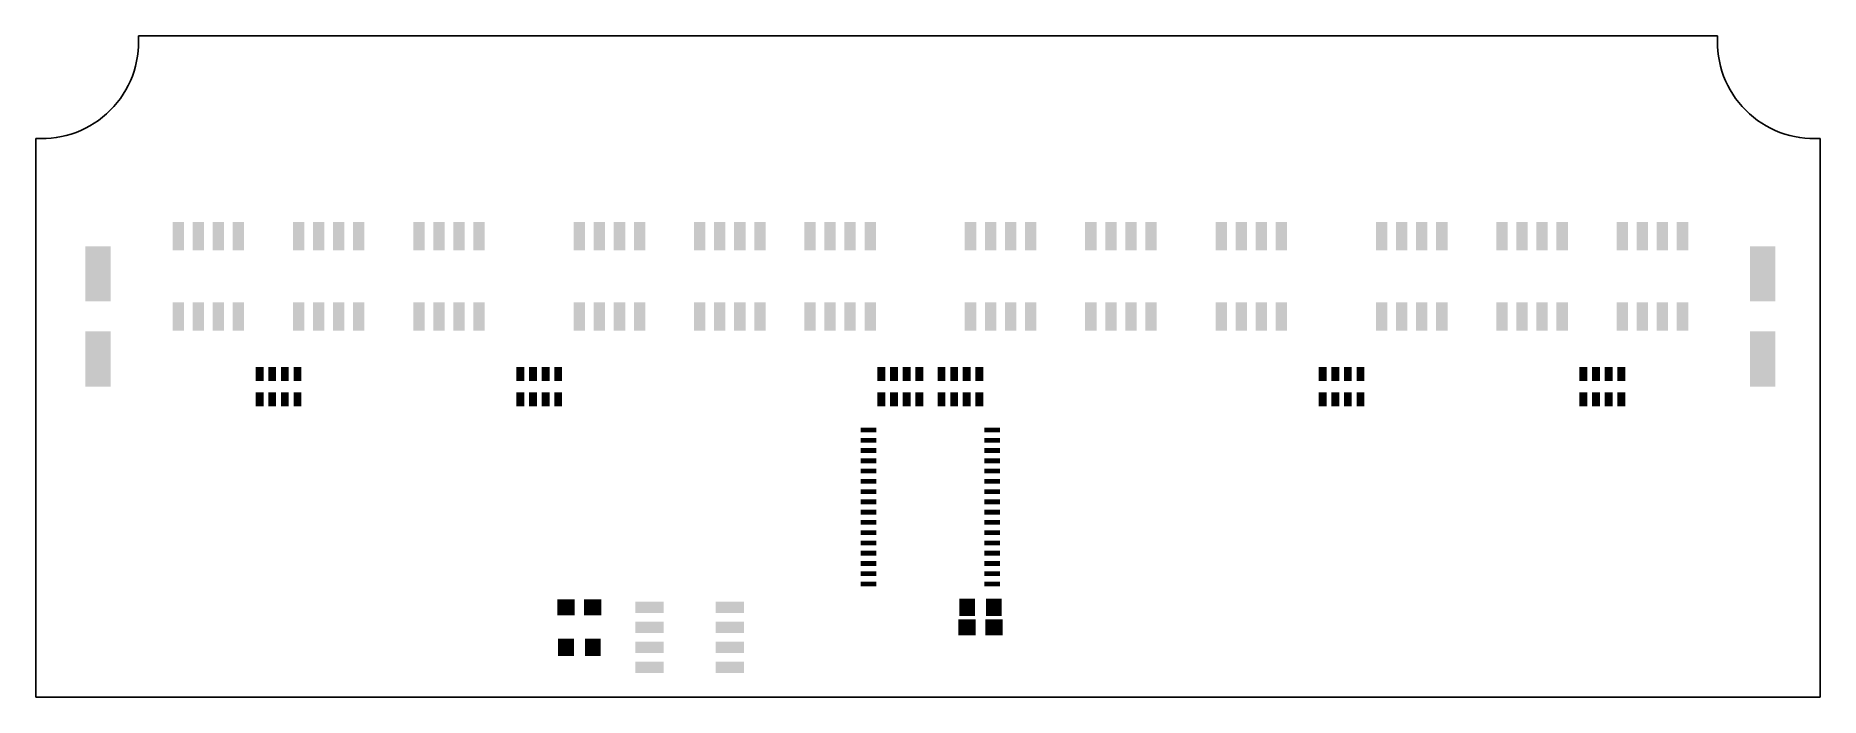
# Model space of a CAD drawing. Extents: x 0 to 113, y 0 to 42.
import ezdxf

# ---------------------------------------------------------------- set-up
doc = ezdxf.new("R2010")
doc.units = 0
doc.layers.add('31', color=253, linetype='CONTINUOUS')
doc.layers.add('50', color=253, linetype='CONTINUOUS')

# ---------------------------------------------------------------- blocks, each defined once
blk = doc.blocks.new('RECT')
blk.add_solid([(-0.5, -0.5), (0.5, -0.5), (-0.5, 0.5), (0.5, 0.5)])

msp = doc.modelspace()

# ---------------------------------------------------------------- linework, layer by layer
at = {"layer": '50'}
for p, q in [((6.365, 41.91), (106.365, 41.91)), ((-0.135, 0.015), (-0.135, 35.41)), ((112.865, 35.41), (112.865, 0.015)), ((112.865, 0.015), (-0.135, 0.015))]:
    msp.add_line(p, q, dxfattribs=at)
for centre, start, end in [((0.2712, 41.5038), 266.1859, 3.8141), ((112.4588, 41.5038), 176.1859, 273.8141)]:
    msp.add_arc(centre, 6.1073, start, end, dxfattribs=at)

# ---------------------------------------------------------------- block references
at = {"layer": '31'}
for p, xscale, yscale in [((8.89, 29.2132), 0.72, 1.78), ((10.16, 29.2132), 0.72, 1.78), ((11.43, 29.2132), 0.72, 1.78), ((12.7, 29.2132), 0.72, 1.78), ((16.51, 29.2132), 0.72, 1.78), ((17.78, 29.2132), 0.72, 1.78), ((19.05, 29.2132), 0.72, 1.78), ((20.32, 29.2132), 0.72, 1.78), ((24.13, 29.2132), 0.72, 1.78), ((25.4, 29.2132), 0.72, 1.78), ((26.67, 29.2132), 0.72, 1.78), ((27.94, 29.2132), 0.72, 1.78), ((34.29, 29.2132), 0.72, 1.78), ((35.56, 29.2132), 0.72, 1.78), ((36.83, 29.2132), 0.72, 1.78), ((38.1, 29.2132), 0.72, 1.78), ((41.91, 29.2132), 0.72, 1.78), ((43.18, 29.2132), 0.72, 1.78), ((44.45, 29.2132), 0.72, 1.78), ((45.72, 29.2132), 0.72, 1.78), ((48.895, 29.2132), 0.72, 1.78), ((50.165, 29.2132), 0.72, 1.78), ((51.435, 29.2132), 0.72, 1.78), ((52.705, 29.2132), 0.72, 1.78), ((59.055, 29.2132), 0.72, 1.78), ((60.325, 29.2132), 0.72, 1.78), ((61.595, 29.2132), 0.72, 1.78), ((62.865, 29.2132), 0.72, 1.78), ((66.675, 29.2132), 0.72, 1.78), ((67.945, 29.2132), 0.72, 1.78), ((69.215, 29.2132), 0.72, 1.78), ((70.485, 29.2132), 0.72, 1.78), ((74.93, 29.2132), 0.72, 1.78), ((76.2, 29.2132), 0.72, 1.78), ((77.47, 29.2132), 0.72, 1.78), ((78.74, 29.2132), 0.72, 1.78), ((85.09, 29.2132), 0.72, 1.78), ((86.36, 29.2132), 0.72, 1.78), ((87.63, 29.2132), 0.72, 1.78), ((88.9, 29.2132), 0.72, 1.78), ((92.71, 29.2132), 0.72, 1.78), ((93.98, 29.2132), 0.72, 1.78), ((95.25, 29.2132), 0.72, 1.78), ((96.52, 29.2132), 0.72, 1.78), ((100.33, 29.2132), 0.72, 1.78), ((101.6, 29.2132), 0.72, 1.78), ((102.87, 29.2132), 0.72, 1.78), ((104.14, 29.2132), 0.72, 1.78), ((8.89, 24.1268), 0.72, 1.78), ((10.16, 24.1268), 0.72, 1.78), ((11.43, 24.1268), 0.72, 1.78), ((12.7, 24.1268), 0.72, 1.78), ((16.51, 24.1268), 0.72, 1.78), ((17.78, 24.1268), 0.72, 1.78), ((19.05, 24.1268), 0.72, 1.78), ((20.32, 24.1268), 0.72, 1.78), ((24.13, 24.1268), 0.72, 1.78), ((25.4, 24.1268), 0.72, 1.78), ((26.67, 24.1268), 0.72, 1.78), ((27.94, 24.1268), 0.72, 1.78), ((34.29, 24.1268), 0.72, 1.78), ((35.56, 24.1268), 0.72, 1.78), ((36.83, 24.1268), 0.72, 1.78), ((38.1, 24.1268), 0.72, 1.78), ((41.91, 24.1268), 0.72, 1.78), ((43.18, 24.1268), 0.72, 1.78), ((44.45, 24.1268), 0.72, 1.78), ((45.72, 24.1268), 0.72, 1.78), ((48.895, 24.1268), 0.72, 1.78), ((50.165, 24.1268), 0.72, 1.78), ((51.435, 24.1268), 0.72, 1.78), ((52.705, 24.1268), 0.72, 1.78), ((59.055, 24.1268), 0.72, 1.78), ((60.325, 24.1268), 0.72, 1.78), ((61.595, 24.1268), 0.72, 1.78), ((62.865, 24.1268), 0.72, 1.78), ((66.675, 24.1268), 0.72, 1.78), ((67.945, 24.1268), 0.72, 1.78), ((69.215, 24.1268), 0.72, 1.78), ((70.485, 24.1268), 0.72, 1.78), ((74.93, 24.1268), 0.72, 1.78), ((76.2, 24.1268), 0.72, 1.78), ((77.47, 24.1268), 0.72, 1.78), ((78.74, 24.1268), 0.72, 1.78), ((85.09, 24.1268), 0.72, 1.78), ((86.36, 24.1268), 0.72, 1.78), ((87.63, 24.1268), 0.72, 1.78), ((88.9, 24.1268), 0.72, 1.78), ((92.71, 24.1268), 0.72, 1.78), ((93.98, 24.1268), 0.72, 1.78), ((95.25, 24.1268), 0.72, 1.78), ((96.52, 24.1268), 0.72, 1.78), ((100.33, 24.1268), 0.72, 1.78), ((101.6, 24.1268), 0.72, 1.78), ((102.87, 24.1268), 0.72, 1.78), ((104.14, 24.1268), 0.72, 1.78), ((53.41, 20.485), 0.5, 0.9), ((54.21, 20.485), 0.5, 0.9), ((55.01, 20.485), 0.5, 0.9), ((55.81, 20.485), 0.5, 0.9), ((57.22, 20.485), 0.5, 0.9), ((58.02, 20.485), 0.5, 0.9), ((58.82, 20.485), 0.5, 0.9), ((59.62, 20.485), 0.5, 0.9), ((53.41, 18.885), 0.5, 0.9), ((54.21, 18.885), 0.5, 0.9), ((55.01, 18.885), 0.5, 0.9), ((55.81, 18.885), 0.5, 0.9), ((57.22, 18.885), 0.5, 0.9), ((58.02, 18.885), 0.5, 0.9), ((58.82, 18.885), 0.5, 0.9), ((59.62, 18.885), 0.5, 0.9)]:
    msp.add_blockref('RECT', p, dxfattribs=dict(at, xscale=xscale, yscale=yscale))
for p, xscale, yscale, rotation in [((3.81, 26.83), 3.5, 1.6, 90), ((109.22, 26.83), 3.5, 1.6, 90), ((3.81, 21.43), 3.5, 1.6, 90), ((109.22, 21.43), 3.5, 1.6, 90), ((14.04, 20.485), 0.5, 0.9, 180), ((14.84, 20.485), 0.5, 0.9, 180), ((15.64, 20.485), 0.5, 0.9, 180), ((16.44, 20.485), 0.5, 0.9, 180), ((30.55, 20.485), 0.5, 0.9, 180), ((31.35, 20.485), 0.5, 0.9, 180), ((32.15, 20.485), 0.5, 0.9, 180), ((32.95, 20.485), 0.5, 0.9, 180), ((81.35, 20.485), 0.5, 0.9, 180), ((82.15, 20.485), 0.5, 0.9, 180), ((82.95, 20.485), 0.5, 0.9, 180), ((83.75, 20.485), 0.5, 0.9, 180), ((97.86, 20.485), 0.5, 0.9, 180), ((98.66, 20.485), 0.5, 0.9, 180), ((99.46, 20.485), 0.5, 0.9, 180), ((100.26, 20.485), 0.5, 0.9, 180), ((14.04, 18.885), 0.5, 0.9, 180), ((14.84, 18.885), 0.5, 0.9, 180), ((15.64, 18.885), 0.5, 0.9, 180), ((16.44, 18.885), 0.5, 0.9, 180), ((30.55, 18.885), 0.5, 0.9, 180), ((31.35, 18.885), 0.5, 0.9, 180), ((32.15, 18.885), 0.5, 0.9, 180), ((32.95, 18.885), 0.5, 0.9, 180), ((81.35, 18.885), 0.5, 0.9, 180), ((82.15, 18.885), 0.5, 0.9, 180), ((82.95, 18.885), 0.5, 0.9, 180), ((83.75, 18.885), 0.5, 0.9, 180), ((97.86, 18.885), 0.5, 0.9, 180), ((98.66, 18.885), 0.5, 0.9, 180), ((99.46, 18.885), 0.5, 0.9, 180), ((100.26, 18.885), 0.5, 0.9, 180), ((52.5972, 16.94), 0.3048, 0.9906, 90), ((60.4328, 16.94), 0.3048, 0.9906, 90), ((52.5972, 16.29), 0.3048, 0.9906, 90), ((60.4328, 16.29), 0.3048, 0.9906, 90), ((52.5972, 15.64), 0.3048, 0.9906, 90), ((52.5972, 14.99), 0.3048, 0.9906, 90), ((60.4328, 15.64), 0.3048, 0.9906, 90), ((60.4328, 14.99), 0.3048, 0.9906, 90), ((52.5972, 14.34), 0.3048, 0.9906, 90), ((52.5972, 13.69), 0.3048, 0.9906, 90), ((60.4328, 14.34), 0.3048, 0.9906, 90), ((60.4328, 13.69), 0.3048, 0.9906, 90), ((52.5972, 13.04), 0.3048, 0.9906, 90), ((52.5972, 12.39), 0.3048, 0.9906, 90), ((60.4328, 13.04), 0.3048, 0.9906, 90), ((60.4328, 12.39), 0.3048, 0.9906, 90), ((52.5972, 11.74), 0.3048, 0.9906, 90), ((60.4328, 11.74), 0.3048, 0.9906, 90), ((52.5972, 11.09), 0.3048, 0.9906, 90), ((52.5972, 10.44), 0.3048, 0.9906, 90), ((60.4328, 11.09), 0.3048, 0.9906, 90), ((60.4328, 10.44), 0.3048, 0.9906, 90), ((52.5972, 9.79), 0.3048, 0.9906, 90), ((52.5972, 9.14), 0.3048, 0.9906, 90), ((60.4328, 9.79), 0.3048, 0.9906, 90), ((60.4328, 9.14), 0.3048, 0.9906, 90), ((52.5972, 8.49), 0.3048, 0.9906, 90), ((52.5972, 7.84), 0.3048, 0.9906, 90), ((60.4328, 8.49), 0.3048, 0.9906, 90), ((60.4328, 7.84), 0.3048, 0.9906, 90), ((52.5972, 7.19), 0.3048, 0.9906, 90), ((60.4328, 7.19), 0.3048, 0.9906, 90), ((38.7318, 5.715), 0.72, 1.78, 270), ((43.8182, 5.715), 0.72, 1.78, 270), ((38.7318, 4.445), 0.72, 1.78, 270), ((43.8182, 4.445), 0.72, 1.78, 270), ((38.7318, 3.175), 0.72, 1.78, 270), ((43.8182, 3.175), 0.72, 1.78, 270), ((38.7318, 1.905), 0.72, 1.78, 270), ((43.8182, 1.905), 0.72, 1.78, 270)]:
    msp.add_blockref('RECT', p, dxfattribs=dict(at, xscale=xscale, yscale=yscale, rotation=rotation))
at = {"layer": '31', "xscale": 1.1, "rotation": 180}
for p in [(33.44, 5.715), (35.14, 5.715)]:
    msp.add_blockref('RECT', p, dxfattribs=at)
at = {"layer": '31', "yscale": 1.1, "rotation": 180}
for p in [(58.84, 5.715), (60.54, 5.715)]:
    msp.add_blockref('RECT', p, dxfattribs=at)
at = {"layer": '31', "xscale": 1.1}
for p in [(58.84, 4.445), (60.54, 4.445)]:
    msp.add_blockref('RECT', p, dxfattribs=at)
at = {"layer": '31', "yscale": 1.1}
for p in [(33.44, 3.175), (35.14, 3.175)]:
    msp.add_blockref('RECT', p, dxfattribs=at)

doc.saveas('drawing.dxf')
